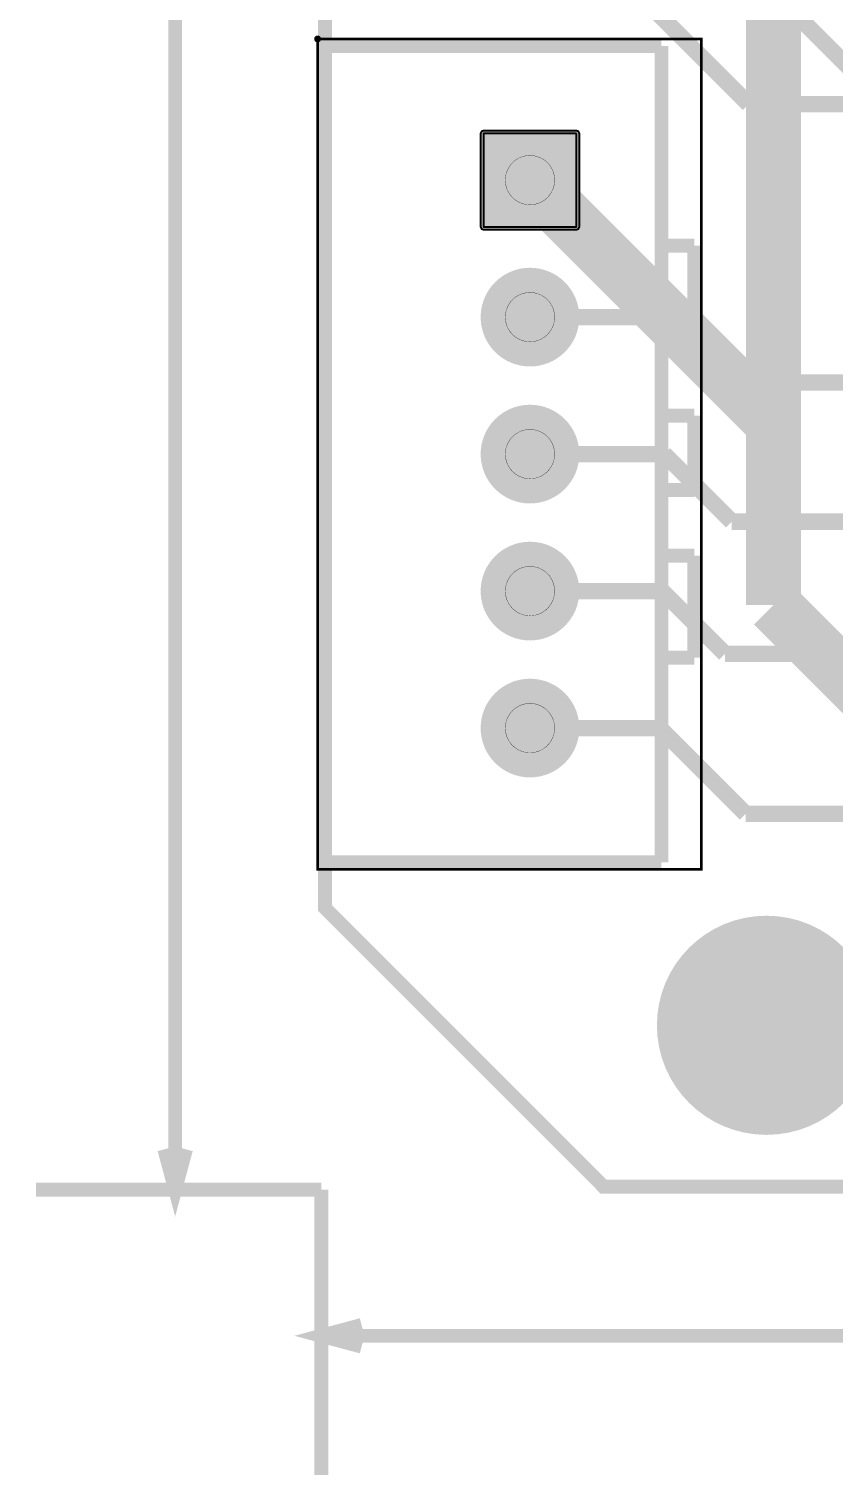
# Model space of a CAD drawing. Header units: millimetres. Extents: x -5.5 to 32.5, y -5.3 to 73.4.
# Drawn here: x -5.46 to 9.23, y -5.33 to 21.18 of the extents above; entities that cross this region are included whole.
import ezdxf

# ---------------------------------------------------------------- set-up
doc = ezdxf.new("R2010")
doc.units = ezdxf.units.MM
for name, color, linetype, true_color in [('Board Outline Layer', 7, 'Continuous', 0xff00ff), ('Bottom Layer', 7, 'Continuous', 0x0000ff), ('Component Marking Layer', 7, 'Continuous', 0x66ffcc), ('Component Shape Layer', 7, 'Continuous', 0x00cccc), ('Document Layer', 7, 'Continuous', 0xffffff), ('Hole Layer', 7, 'Continuous', 0x222222), ('Multi-Layer', 7, 'Continuous', 0xc0c0c0), ('Pin Soldering Layer', 7, 'Continuous', 0xcc9999), ('Top Layer', 7, 'Continuous', 0xff0000), ('Top Paste Mask Layer', 7, 'Continuous', 0x808080), ('Top Silkscreen Layer', 7, 'Continuous', 0xffcc00), ('Top Solder Mask Layer', 7, 'Continuous', 0x800080)]:
    doc.layers.add(name, color=color, linetype=linetype, true_color=true_color)

msp = doc.modelspace()

# ---------------------------------------------------------------- hatches: boundary and pattern name
at = {"layer": 'Bottom Layer'}
for points in [[(4.5330073660147345, 19.274968249936506), (2.8330073660147317, 19.274968249936506), (2.8330073660147317, 17.574968249936504), (4.5330073660147345, 17.574968249936504)], [(2.833007366014733, 15.924841249682494, 1), (4.533007366014733, 15.924841249682494, 1)], [(2.833007366014733, 13.424968249936498, 1), (4.533007366014733, 13.424968249936498, 1)], [(2.833007366014733, 10.924841249682494, 1), (4.533007366014733, 10.924841249682494, 1)], [(2.833007366014733, 8.424968249936498, 1), (4.533007366014733, 8.424968249936498, 1)]]:
    msp.add_hatch(color=256, dxfattribs=at).paths.add_polyline_path(points)
at = {"layer": 'Component Marking Layer'}
msp.add_hatch(color=256, dxfattribs=at).paths.add_polyline_path([(-0.25402590805181596, 21.00190500381001, 1), (-0.1340360680721377, 21.00190500381001, 1)])
at = {"layer": 'Hole Layer'}
for points in [[(3.132994665989333, 18.424968249936505, 1), (4.233020066040133, 18.424968249936505, 1)], [(3.132994665989333, 15.9249174498349, 1), (4.233020066040133, 15.9249174498349, 1)], [(3.132994665989333, 13.424892049784098, 1), (4.233020066040133, 13.424892049784098, 1)], [(3.132994665989333, 10.924892049784098, 1), (4.233020066040133, 10.924892049784098, 1)], [(3.132994665989333, 8.42494284988571, 1), (4.233020066040133, 8.42494284988571, 1)]]:
    msp.add_hatch(color=256, dxfattribs=at).paths.add_polyline_path(points)
at = {"layer": 'Multi-Layer'}
for points in [[(4.5330073660147345, 19.274968249936506), (2.8330073660147317, 19.274968249936506), (2.8330073660147317, 17.574968249936504), (4.5330073660147345, 17.574968249936504)], [(4.5330073660147345, 19.274968249936506), (2.8330073660147317, 19.274968249936506), (2.8330073660147317, 17.574968249936504), (4.5330073660147345, 17.574968249936504)], [(4.5330073660147345, 19.274968249936506), (2.8330073660147317, 19.274968249936506), (2.8330073660147317, 17.574968249936504), (4.5330073660147345, 17.574968249936504)], [(2.833007366014733, 15.924841249682494, 1), (4.533007366014733, 15.924841249682494, 1)], [(2.833007366014733, 15.924841249682494, 1), (4.533007366014733, 15.924841249682494, 1)], [(2.833007366014733, 15.924841249682494, 1), (4.533007366014733, 15.924841249682494, 1)], [(2.833007366014733, 13.424968249936498, 1), (4.533007366014733, 13.424968249936498, 1)], [(2.833007366014733, 13.424968249936498, 1), (4.533007366014733, 13.424968249936498, 1)], [(2.833007366014733, 13.424968249936498, 1), (4.533007366014733, 13.424968249936498, 1)], [(2.833007366014733, 10.924841249682494, 1), (4.533007366014733, 10.924841249682494, 1)], [(2.833007366014733, 10.924841249682494, 1), (4.533007366014733, 10.924841249682494, 1)], [(2.833007366014733, 10.924841249682494, 1), (4.533007366014733, 10.924841249682494, 1)], [(2.833007366014733, 8.424968249936498, 1), (4.533007366014733, 8.424968249936498, 1)], [(2.833007366014733, 8.424968249936498, 1), (4.533007366014733, 8.424968249936498, 1)], [(2.833007366014733, 8.424968249936498, 1), (4.533007366014733, 8.424968249936498, 1)], [(6.000015240030482, 3.0000050800101548, 1), (10.000015240030482, 3.0000050800101548, 1)]]:
    msp.add_hatch(color=256, dxfattribs=at).paths.add_polyline_path(points)
at = {"layer": 'Pin Soldering Layer'}
for points in [[(3.2330073660147276, 18.424968249936505, 1), (4.133007366014739, 18.424968249936505, 1)], [(3.2330073660147347, 15.924841249682501, 1), (4.1330073660147315, 15.924841249682501, 1)], [(3.2330073660147276, 13.424968249936505, 1), (4.133007366014739, 13.424968249936505, 1)], [(3.2330073660147347, 10.924841249682501, 1), (4.1330073660147315, 10.924841249682501, 1)], [(3.2330073660147276, 8.424968249936498, 1), (4.133007366014739, 8.424968249936498, 1)]]:
    msp.add_hatch(color=256, dxfattribs=at).paths.add_polyline_path(points)
at = {"layer": 'Top Layer'}
for points in [[(4.5330073660147345, 19.274968249936506), (2.8330073660147317, 19.274968249936506), (2.8330073660147317, 17.574968249936504), (4.5330073660147345, 17.574968249936504)], [(2.833007366014733, 15.924841249682494, 1), (4.533007366014733, 15.924841249682494, 1)], [(2.833007366014733, 13.424968249936498, 1), (4.533007366014733, 13.424968249936498, 1)], [(2.833007366014733, 10.924841249682494, 1), (4.533007366014733, 10.924841249682494, 1)], [(2.833007366014733, 8.424968249936498, 1), (4.533007366014733, 8.424968249936498, 1)]]:
    msp.add_hatch(color=256, dxfattribs=at).paths.add_polyline_path(points)
at = {"layer": 'Top Paste Mask Layer'}
for points in [[(4.5330073660147345, 19.274968249936506), (2.8330073660147317, 19.274968249936506), (2.8330073660147317, 17.574968249936504), (4.5330073660147345, 17.574968249936504)], [(2.833007366014733, 15.924841249682494, 1), (4.533007366014733, 15.924841249682494, 1)], [(2.833007366014733, 13.424968249936498, 1), (4.533007366014733, 13.424968249936498, 1)], [(2.833007366014733, 10.924841249682494, 1), (4.533007366014733, 10.924841249682494, 1)], [(2.833007366014733, 8.424968249936498, 1), (4.533007366014733, 8.424968249936498, 1)]]:
    msp.add_hatch(color=256, dxfattribs=at).paths.add_polyline_path(points)
at = {"layer": 'Top Solder Mask Layer'}
for points in [[(4.5330073660147345, 19.32576835153671), (2.8330073660147317, 19.32576835153671), (2.797086269688263, 19.310889346262975), (2.7822072644145326, 19.274968249936506), (2.782207264414529, 17.574968249936504), (2.7970862696882612, 17.539047153610035), (2.8330073660147317, 17.5241681483363), (4.5330073660147345, 17.5241681483363), (4.568928462341203, 17.539047153610035), (4.5838074676149345, 17.574968249936504), (4.583807467614937, 19.274968249936506), (4.568928462341206, 19.310889346262975)], [(2.78220726441453, 15.924841249682494, 1), (4.583807467614936, 15.924841249682494, 1)], [(2.78220726441453, 13.424968249936498, 1), (4.583807467614936, 13.424968249936498, 1)], [(2.78220726441453, 10.924841249682494, 1), (4.583807467614936, 10.924841249682494, 1)], [(2.78220726441453, 8.424968249936498, 1), (4.583807467614936, 8.424968249936498, 1)]]:
    msp.add_hatch(color=256, dxfattribs=at).paths.add_polyline_path(points)

# ---------------------------------------------------------------- linework, layer by layer
at = {"layer": 'Board Outline Layer', "const_width": 0.25400050800101603}
msp.add_lwpolyline([(5.150172720345442, 72.95498348996699), (26.740215900431807, 72.95498348996699), (31.94722631445263, 67.74797307594616), (31.94722631445263, 5.009847599695192), (26.99421640843282, 0.05683769367539071), (5.023172466344935, 0.05683769367539071), (-0.05683769367538716, 5.136847853695713), (-0.05683769367538716, 67.74797307594616)], close=True, dxfattribs=at)
at = {"layer": 'Bottom Layer', "const_width": 1.00000254000508}
for points in [[(8.128016256032513, 25.908051816103637), (8.128016256032513, 13.979959359918723)], [(3.683007366014733, 18.424968249936505), (8.128016256032513, 13.979959359918723)], [(8.128016256032513, 13.979959359918723), (8.128016256032513, 10.66802133604267)], [(8.128016256032513, 10.66802133604267), (10.334010668021339, 8.462026924053845)]]:
    msp.add_lwpolyline(points, dxfattribs=at)
at = {"layer": 'Bottom Layer'}
msp.add_lwpolyline([(4.5330073660147345, 19.274968249936506), (2.8330073660147317, 19.274968249936506), (2.8330073660147317, 17.574968249936504), (4.5330073660147345, 17.574968249936504)], close=True, dxfattribs=at)
at = {"layer": 'Component Marking Layer', "const_width": 0.005080010160020321}
msp.add_lwpolyline([(-0.25402590805181546, 21.00190500381001, 0.9999999999999999), (-0.1340360680721382, 21.00190500381001, 0.9999999999999999)], format="xyb", close=True, dxfattribs=at)
at = {"layer": 'Component Shape Layer', "const_width": 0.05080010160020321}
msp.add_lwpolyline([(6.810033020066045, 21.00190500381001), (6.810033020066045, 5.84795529591058), (-0.19403098806197683, 5.84795529591058), (-0.19403098806197683, 21.00190500381001)], close=True, dxfattribs=at)
msp.add_lwpolyline([(6.810033020066045, 21.00190500381001), (6.810033020066045, 5.84795529591058), (-0.19403098806197683, 5.84795529591058), (-0.19403098806197683, 21.00190500381001)], close=True, dxfattribs=at)
at = {"layer": 'Document Layer', "const_width": 0.25400050800101603}
for points in [[(-2.794005588011176, 0), (-2.794005588011176, 30.29591059182119)], [(-2.794005588011176, 0), (-2.991226094820309, 0.7360369517061827), (-2.794005588011176, 0), (-2.596785081202041, 0.7360369517061827)], [(-0.12700025400050663, 0), (-5.334010668021335, 0)], [(-0.12700025400050663, 0), (-0.12700025400050663, -5.207010414020829)], [(-0.12700025400050663, -2.6670053340106676), (0.6090366977056672, -2.4697848272015364), (-0.12700025400050663, -2.6670053340106676), (0.6090366977056672, -2.864225840819799)], [(-0.12700025400050663, -2.6670053340106676), (10.419100838201679, -2.6670053340106676)]]:
    msp.add_lwpolyline(points, dxfattribs=at)
at = {"layer": 'Multi-Layer'}
msp.add_lwpolyline([(4.5330073660147345, 19.274968249936506), (2.8330073660147317, 19.274968249936506), (2.8330073660147317, 17.574968249936504), (4.5330073660147345, 17.574968249936504)], close=True, dxfattribs=at)
msp.add_lwpolyline([(4.5330073660147345, 19.274968249936506), (2.8330073660147317, 19.274968249936506), (2.8330073660147317, 17.574968249936504), (4.5330073660147345, 17.574968249936504)], close=True, dxfattribs=at)
msp.add_lwpolyline([(4.5330073660147345, 19.274968249936506), (2.8330073660147317, 19.274968249936506), (2.8330073660147317, 17.574968249936504), (4.5330073660147345, 17.574968249936504)], close=True, dxfattribs=at)
at = {"layer": 'Pin Soldering Layer', "const_width": 0.005080010160020321}
for points in [[(3.2330073660147267, 18.424968249936505, 0.9999999999999999), (4.1330073660147395, 18.424968249936505, 0.9999999999999999)], [(3.2330073660147356, 15.924841249682501, 0.9999999999999999), (4.1330073660147315, 15.924841249682501, 0.9999999999999999)], [(3.2330073660147267, 13.424968249936505, 0.9999999999999999), (4.1330073660147395, 13.424968249936505, 0.9999999999999999)], [(3.2330073660147356, 10.924841249682501, 0.9999999999999999), (4.1330073660147315, 10.924841249682501, 0.9999999999999999)], [(3.2330073660147267, 8.424968249936498, 0.9999999999999999), (4.1330073660147395, 8.424968249936498, 0.9999999999999999)]]:
    msp.add_lwpolyline(points, format="xyb", close=True, dxfattribs=at)
at = {"layer": 'Top Layer', "const_width": 0.30000000000000004}
for points in [[(3.683007366014733, 26.30422402844806), (9.540190500381003, 20.447040894081788)], [(3.683007366014733, 23.804351028702065), (7.675318770637543, 19.812039624079247)], [(7.675318770637543, 19.812039624079247), (13.716027432054867, 19.812039624079247)], [(3.683007366014733, 15.924841249682494), (6.096012192024386, 15.924841249682494)], [(6.096012192024386, 15.924841249682494), (7.288823977647957, 14.732029464058925)], [(7.288823977647957, 14.732029464058925), (16.31445262890526, 14.732029464058925)], [(3.683007366014733, 13.424968249936505), (6.133070866141734, 13.424968249936505)], [(6.133070866141734, 13.424968249936505), (7.366014732029466, 12.192024384048764)], [(7.366014732029466, 12.192024384048764), (16.27115824231649, 12.192024384048764)], [(3.683007366014733, 10.924841249682501), (6.096012192024386, 10.924841249682501)], [(6.096012192024386, 10.924841249682501), (7.241833883667769, 9.77901955803911)], [(7.241833883667769, 9.77901955803911), (16.14415798831598, 9.77901955803911)], [(3.683007366014733, 8.424968249936484), (6.053060706121414, 8.424968249936484)], [(6.053060706121414, 8.424968249936484), (7.620015240030481, 6.858013716027429)], [(7.620015240030481, 6.858013716027429), (14.605029210058422, 6.858013716027429)]]:
    msp.add_lwpolyline(points, dxfattribs=at)
at = {"layer": 'Top Layer'}
msp.add_lwpolyline([(4.5330073660147345, 19.274968249936506), (2.8330073660147317, 19.274968249936506), (2.8330073660147317, 17.574968249936504), (4.5330073660147345, 17.574968249936504)], close=True, dxfattribs=at)
at = {"layer": 'Top Paste Mask Layer'}
msp.add_lwpolyline([(4.5330073660147345, 19.274968249936506), (2.8330073660147317, 19.274968249936506), (2.8330073660147317, 17.574968249936504), (4.5330073660147345, 17.574968249936504)], close=True, dxfattribs=at)
at = {"layer": 'Top Silkscreen Layer', "const_width": 0.25400050800101603}
for points in [[(6.082981965963934, 20.874904749809502), (-0.06703073406146842, 20.874904749809502)], [(-0.06703073406146842, 20.874904749809502), (-0.06703073406146842, 5.974955549911087)], [(6.082981965963934, 20.874904749809502), (-0.06703073406146842, 20.874904749809502)], [(-0.06703073406146842, 20.874904749809502), (-0.06703073406146842, 5.974955549911087)], [(6.082981965963934, 20.874904749809502), (6.082981965963934, 5.974955549911087)], [(6.082981965963934, 20.874904749809502), (6.082981965963934, 5.974955549911087)], [(6.083007366014735, 17.23032766065532), (6.683032766065536, 17.23032766065532)], [(6.083007366014735, 17.23032766065532), (6.683032766065536, 17.23032766065532)], [(6.683032766065536, 17.23032766065532), (6.683032766065536, 15.369291338582677)], [(6.683032766065536, 17.23032766065532), (6.683032766065536, 15.369291338582677)], [(6.683032766065536, 15.369291338582677), (6.083007366014735, 15.369291338582677)], [(6.683032766065536, 15.369291338582677), (6.083007366014735, 15.369291338582677)], [(6.083007366014735, 14.1249682499365), (6.683032766065536, 14.1249682499365)], [(6.083007366014735, 14.1249682499365), (6.683032766065536, 14.1249682499365)], [(6.683032766065536, 14.1249682499365), (6.683032766065536, 12.769316738633485)], [(6.683032766065536, 14.1249682499365), (6.683032766065536, 12.769316738633485)], [(6.683032766065536, 12.769316738633485), (6.083007366014735, 12.769316738633485)], [(6.683032766065536, 12.769316738633485), (6.083007366014735, 12.769316738633485)], [(6.083007366014735, 11.569316738633482), (6.683032766065536, 11.569316738633482)], [(6.083007366014735, 11.569316738633482), (6.683032766065536, 11.569316738633482)], [(6.683032766065536, 11.569316738633482), (6.683032766065536, 9.708280416560825)], [(6.683032766065536, 11.569316738633482), (6.683032766065536, 9.708280416560825)], [(6.683032766065536, 11.569316738633482), (6.683032766065536, 9.708280416560825)], [(6.683032766065536, 11.569316738633482), (6.683032766065536, 9.708280416560825)], [(6.683032766065536, 9.708280416560825), (6.083007366014735, 9.708280416560825)], [(6.683032766065536, 9.708280416560825), (6.083007366014735, 9.708280416560825)], [(6.683032766065536, 9.708280416560825), (6.083007366014735, 9.708280416560825)], [(6.683032766065536, 9.708280416560825), (6.083007366014735, 9.708280416560825)], [(6.082981965963934, 5.974955549911087), (-0.06703073406146842, 5.974955549911087)], [(6.082981965963934, 5.974955549911087), (-0.06703073406146842, 5.974955549911087)]]:
    msp.add_lwpolyline(points, dxfattribs=at)
at = {"layer": 'Top Solder Mask Layer'}
msp.add_lwpolyline([(4.5330073660147345, 19.32576835153671), (2.8330073660147317, 19.32576835153671), (2.797086269688263, 19.310889346262975), (2.7822072644145326, 19.274968249936506), (2.782207264414529, 17.574968249936504), (2.7970862696882612, 17.539047153610035), (2.8330073660147317, 17.5241681483363), (4.5330073660147345, 17.5241681483363), (4.568928462341203, 17.539047153610035), (4.5838074676149345, 17.574968249936504), (4.583807467614937, 19.274968249936506), (4.568928462341206, 19.310889346262975)], close=True, dxfattribs=at)

doc.saveas('drawing.dxf')
